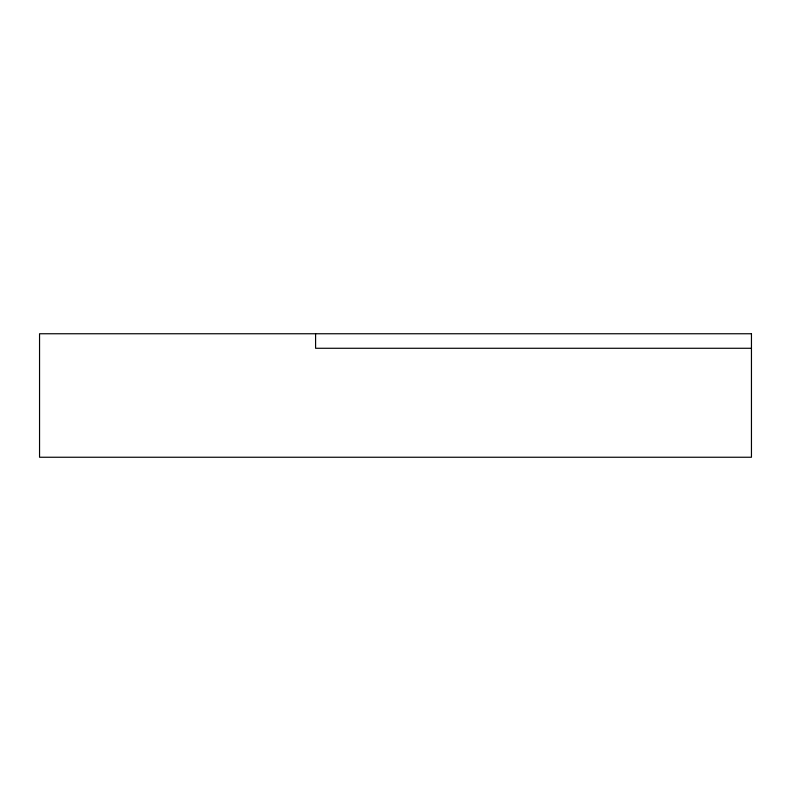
<?xml version="1.0" encoding="UTF-8"?>
<svg xmlns="http://www.w3.org/2000/svg" width="791" height="791" viewBox="0 0 791 791"><rect width="100%" height="100%" fill="white"/><g stroke="black" fill="none" stroke-linecap="round" stroke-linejoin="round"><path stroke-width="1.19" d="M751.45 348.277L315.589 348.277L315.589 333.753M751.45 333.753L39.55 333.753L39.55 457.247L751.45 457.247L751.45 333.753"/></g></svg>
